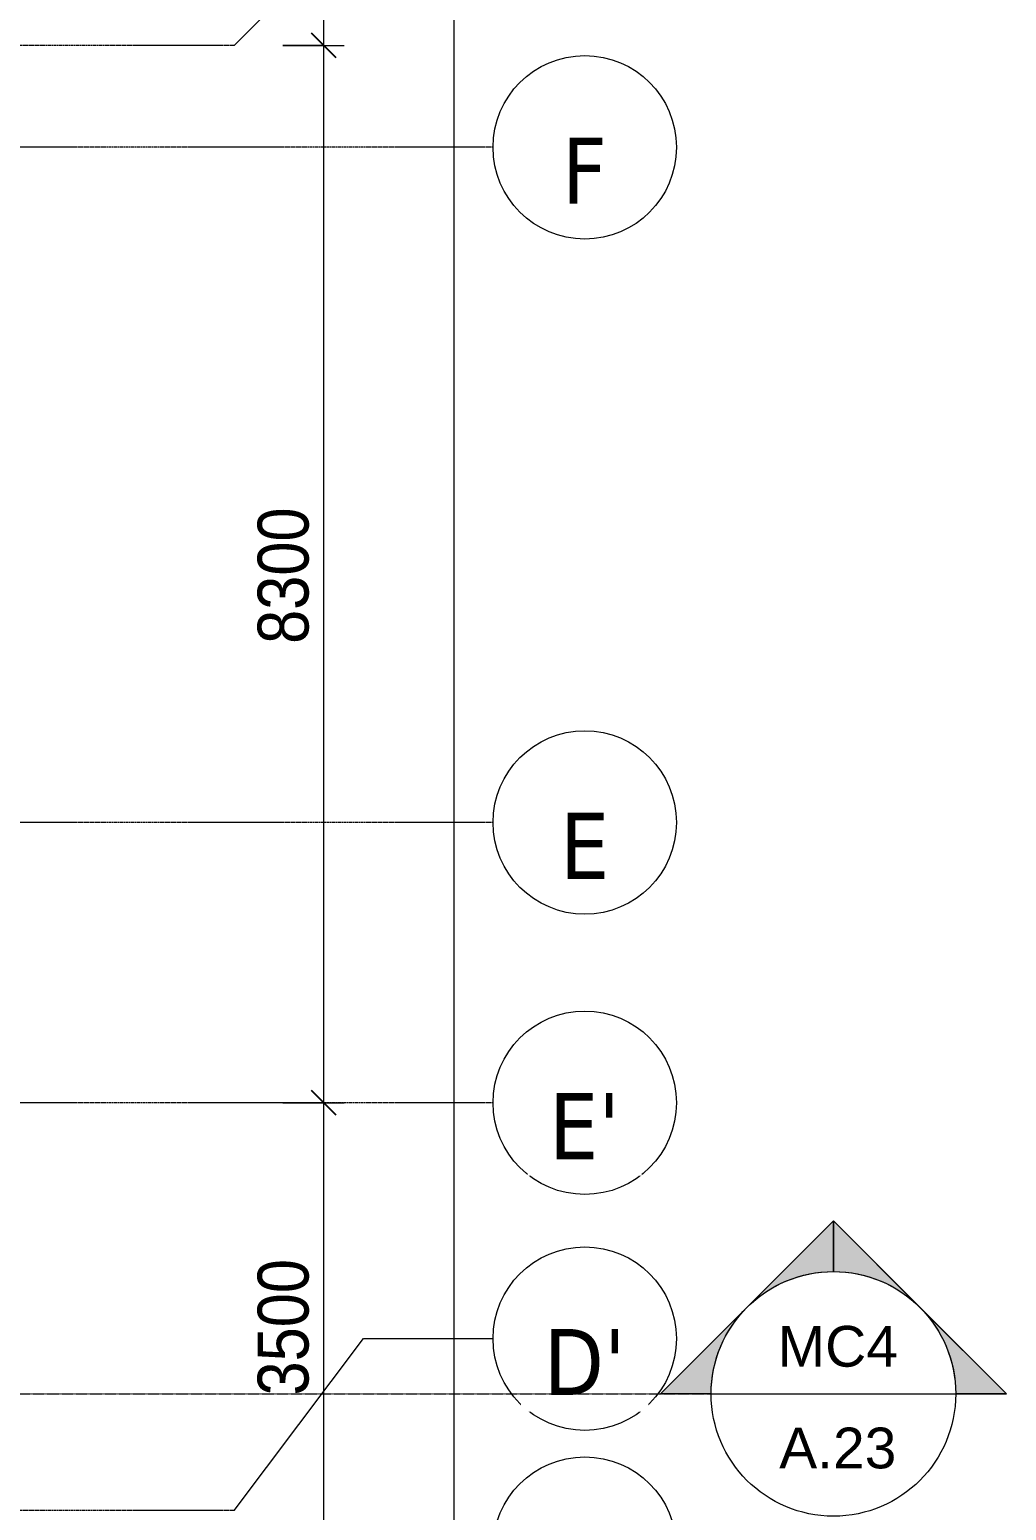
# Model space of a CAD drawing. Header units: millimetres. Extents: x 25998 to 252958, y -15958 to 83425.
# Drawn here: x 129243 to 136911, y 33837 to 45461 of the extents above; entities that cross this region are included whole.
import ezdxf

# ---------------------------------------------------------------- set-up
doc = ezdxf.new("R2010")
doc.units = ezdxf.units.MM
doc.linetypes.add('Dash Dot 3_16_', pattern=[7.9375, 4.7625, -1.5875, 0, -1.5875])
doc.linetypes.add('Grid Line', pattern=[22.225, 12.7, -3.175, 3.175, -3.175])
for name, color, linetype, lineweight in [('A-ANNO-DIMS', 211, 'Continuous', 9), ('A-ANNO-DIMS-160', 211, 'Continuous', 9), ('G-ANNO-SYMB', 111, 'Continuous', 9), ('G-ANNO-SYMB-1', 111, 'Dash Dot 3_16_', 18), ('S-GRID', 1, 'Continuous', 9), ('S-GRID-1', 1, 'Grid Line', 9), ('S-GRID-IDEN', 1, 'Continuous', 9)]:
    doc.layers.add(name, color=color, linetype=linetype, lineweight=lineweight)
doc.styles.add('Arial_2', font='arial_0.ttf', dxfattribs={"height": 320})
doc.styles.add('Tahoma_B', font='tahomabd_0.ttf', dxfattribs={"height": 520})
doc.styles.add('UTM Avo', font='UTM Avo.ttf', dxfattribs={"width": 0.9, "height": 400})
doc.dimstyles.new('1_Dim_chi_tiet_2_5', dxfattribs={"dimscale": 304.8, "dimtxt": 399.720379, "dimasz": 0.629921, "dimexe": 0.524934, "dimexo": 0.0625, "dimgap": 0.052493, "dimtad": 1, "dimdec": 0, "dimrnd": 5, "dimzin": 0, "dimdsep": 46, "dimtxsty": 'UTM Avo', "dimblk1": 'OBLIQUE', "dimblk2": 'OBLIQUE', "dimsah": 1, "dimcen": 0.09, "dimdle": 0.524934, "dimazin": 0, "dimtfac": 1, "dimtdec": 4, "dimtix": 1, "dimtmove": 0, "dimatfit": 3, "dimfxl": 1.049869, "dimfxlon": 1, "dimtvp": 1, "dimtolj": 1, "dimtzin": 0, "dimarcsym": 2})

# ---------------------------------------------------------------- blocks, each defined once
blk = doc.blocks.new('Grid - M_Grid Head - Circle-353313-TKCS_MB TẦNG HẦM')
at = {"layer": 'S-GRID-IDEN'}
blk.add_circle((0, 0), 4.5, dxfattribs=at)
blk = doc.blocks.new('Section - M_Section Head - Filled-352373-TKCS_MB TẦNG HẦM')
at = {"layer": 'G-ANNO-SYMB'}
h = blk.add_hatch(color=256, dxfattribs=at)
edge = h.paths.add_edge_path()
edge.add_line((-6, 8.485), (-6, 6))
edge.add_arc((-6, 0), 6, 90, 135)
edge.add_line((-10.243, 4.243), (-6, 8.485))
h = blk.add_hatch(color=256, dxfattribs=at)
edge = h.paths.add_edge_path()
edge.add_line((-6, 8.485), (-1.757, 4.243))
edge.add_arc((-6, 0), 6, 45, 90)
edge.add_line((-6, 6), (-6, 8.485))
h = blk.add_hatch(color=256, dxfattribs=at)
edge = h.paths.add_edge_path()
edge.add_line((-14.485, 0), (-10.243, 4.243))
edge.add_arc((-6, 0), 6, 135, 180)
edge.add_line((-12, 0), (-14.485, 0))
h = blk.add_hatch(color=256, dxfattribs=at)
edge = h.paths.add_edge_path()
edge.add_line((2.485, 0), (0, 0))
edge.add_arc((-6, 0), 6, 360, 405)
edge.add_line((-1.757, 4.243), (2.485, 0))
for p, q in [((-6, 8.485), (-14.485, 0)), ((-6, 8.485), (-10.243, 4.243)), ((-6, 8.485), (2.485, 0)), ((-6, 6), (-6, 8.485)), ((-6, 8.485), (-6, 6)), ((-1.757, 4.243), (-6, 8.485)), ((-10.243, 4.243), (-14.485, 0)), ((2.485, 0), (-1.757, 4.243)), ((-14.485, 0), (-12, 0)), ((0, 0), (2.485, 0)), ((-12, 0), (-14.485, 0)), ((0, 0), (2.485, 0))]:
    blk.add_line(p, q, dxfattribs=at)
for start, end in [(360, 180), (90, 135), (45, 90), (135, 180), (360, 45), (180, 360)]:
    blk.add_arc((-6, 0), 6, start, end, dxfattribs=at)
blk = doc.blocks.new('DIMBLOCK54-TKCS_MB TẦNG HẦM')
at = {"layer": 'A-ANNO-DIMS-160', "lineweight": 25}
for p, q in [((131552, 37037), (131456, 37133)), ((131552, 37037), (131648, 36941)), ((131552, 33537), (131456, 33633)), ((131552, 33537), (131648, 33441))]:
    blk.add_line(p, q, dxfattribs=at)
at = {"layer": 'A-ANNO-DIMS-160'}
for p, q in [((131232, 37037), (131712, 37037)), ((131552, 37037), (131232, 37037)), ((131552, 33537), (131552, 37037)), ((131232, 33537), (131712, 33537)), ((131552, 33537), (131232, 33537))]:
    blk.add_line(p, q, dxfattribs=at)
at = {"layer": 'A-ANNO-DIMS-160', "color": 0, "insert": (131033, 34739), "char_height": 400, "width": 1314.64, "attachment_point": 1, "rotation": 90, "line_spacing_factor": 1.110334, "style": 'UTM Avo'}
blk.add_mtext('3500', dxfattribs=at)
blk = doc.blocks.new('_Oblique')
at = {"color": 0, "linetype": 'ByBlock', "lineweight": -2}
blk.add_line((-0.5, -0.5), (0.5, 0.5), dxfattribs=at)
blk = doc.blocks.new('DIMBLOCK55-TKCS_MB TẦNG HẦM')
at = {"layer": 'A-ANNO-DIMS-160'}
for p, q in [((131232, 45337), (131712, 45337)), ((131552, 45337), (131232, 45337)), ((131552, 37037), (131552, 45337)), ((131232, 37037), (131712, 37037)), ((131552, 37037), (131232, 37037))]:
    blk.add_line(p, q, dxfattribs=at)
at = {"layer": 'A-ANNO-DIMS-160', "lineweight": 25}
for p, q in [((131552, 45337), (131456, 45433)), ((131552, 45337), (131648, 45241)), ((131552, 37037), (131456, 37133)), ((131552, 37037), (131648, 36941))]:
    blk.add_line(p, q, dxfattribs=at)
at = {"layer": 'A-ANNO-DIMS-160', "color": 0, "insert": (131033, 40639), "char_height": 400, "width": 1314.64, "attachment_point": 1, "rotation": 90, "line_spacing_factor": 1.110334, "style": 'UTM Avo'}
blk.add_mtext('8300', dxfattribs=at)
blk = doc.blocks.new('DIMBLOCK56-TKCS_MB TẦNG HẦM')
at = {"layer": 'A-ANNO-DIMS-160', "lineweight": 25}
for p, q in [((131552, 53537), (131456, 53633)), ((131552, 53537), (131648, 53441)), ((131552, 45337), (131456, 45433)), ((131552, 45337), (131648, 45241))]:
    blk.add_line(p, q, dxfattribs=at)
at = {"layer": 'A-ANNO-DIMS-160'}
for p, q in [((131232, 53537), (131712, 53537)), ((131552, 53537), (131232, 53537)), ((131552, 45337), (131552, 53537)), ((131232, 45337), (131712, 45337)), ((131552, 45337), (131232, 45337))]:
    blk.add_line(p, q, dxfattribs=at)
at = {"layer": 'A-ANNO-DIMS-160', "color": 0, "insert": (131033, 48889), "char_height": 400, "width": 1314.64, "attachment_point": 1, "rotation": 90, "line_spacing_factor": 1.110334, "style": 'UTM Avo'}
blk.add_mtext('8200', dxfattribs=at)
blk = doc.blocks.new('DIMBLOCK60-TKCS_MB TẦNG HẦM')
at = {"layer": 'A-ANNO-DIMS-160'}
for p, q in [((132577, 17077), (132577, 78397)), ((132257, 78237), (132737, 78237)), ((132577, 78237), (132257, 78237)), ((132257, 17237), (132737, 17237)), ((132577, 17237), (132257, 17237))]:
    blk.add_line(p, q, dxfattribs=at)
at = {"layer": 'A-ANNO-DIMS-160', "lineweight": 25}
for p, q in [((132577, 78237), (132481, 78333)), ((132577, 78237), (132673, 78141)), ((132577, 17237), (132481, 17333)), ((132577, 17237), (132673, 17141))]:
    blk.add_line(p, q, dxfattribs=at)
at = {"layer": 'A-ANNO-DIMS-160', "color": 0, "insert": (132057, 47052), "char_height": 400, "width": 1643.29, "attachment_point": 1, "rotation": 90, "line_spacing_factor": 1.110334, "style": 'UTM Avo'}
blk.add_mtext('61000', dxfattribs=at)

msp = doc.modelspace()

# ---------------------------------------------------------------- linework, layer by layer
at = {"layer": 'G-ANNO-SYMB'}
msp.add_line((134593.5, 34751.5), (136513.5, 34751.5), dxfattribs=at)
at = {"layer": 'S-GRID'}
for p, q in [((130848.9, 45336.9), (131864.9, 46352.9)), ((130848.9, 33836.9), (131864.9, 35185.1)), ((131864.9, 35185.1), (132880.9, 35185.1))]:
    msp.add_line(p, q, dxfattribs=at)
at = {"layer": 'S-GRID-1'}
for p, q in [((130848.9, 45336.9), (126848.9, 45336.9)), ((132880.9, 44536.9), (128880.9, 44536.9)), ((132880.9, 39236.9), (128880.9, 39236.9)), ((132880.9, 37036.9), (128880.9, 37036.9)), ((130848.9, 33836.9), (126848.9, 33836.9))]:
    msp.add_line(p, q, dxfattribs=at)

# ---------------------------------------------------------------- block references
at = {"layer": 'G-ANNO-SYMB', "extrusion": (0, 0, -1), "xscale": 159.9999999999999, "yscale": 159.9999999999999, "zscale": 159.9999999999999}
msp.add_blockref('Section - M_Section Head - Filled-352373-TKCS_MB TẦNG HẦM', (-134593.5, 34751.5), dxfattribs=at)
at = {"layer": 'S-GRID-IDEN', "xscale": 159.9999999999999, "yscale": 159.9999999999999, "zscale": 159.9999999999999, "rotation": 89.99999999999982}
for p in [(133600.9, 44536.9), (133600.9, 39236.9), (133600.9, 37036.9), (133600.9, 35185.1), (133600.9, 33536.9)]:
    msp.add_blockref('Grid - M_Grid Head - Circle-353313-TKCS_MB TẦNG HẦM', p, dxfattribs=at)

# ---------------------------------------------------------------- texts
at = {"layer": 'G-ANNO-SYMB', "char_height": 320, "attachment_point": 5, "line_spacing_factor": 0.936439, "style": 'Arial_2'}
for s, insert, width in [('\\pt2032,4064,6096,8128,10160,12192,14224,16256,18288,20320,22352,24384,26416,28448,30480,32512,34544,36576,38608,40640,42672,44704,46736,48768,50800,52832,54864,56896,58928,60960,62992,65024;MC4', (135587.5, 35122.7), 963.2), ('\\pt2032,4064,6096,8128,10160,12192,14224,16256,18288,20320,22352,24384,26416,28448,30480,32512,34544,36576,38608,40640,42672,44704,46736,48768,50800,52832,54864,56896,58928,60960,62992,65024;A.23', (135587.5, 34324.4), 952)]:
    msp.add_mtext(s, dxfattribs=dict(at, insert=insert, width=width))

# ---------------------------------------------------------------- dimensions: what is measured, and where the dimension line sits
at = {"layer": 'A-ANNO-DIMS'}
for base, p1, p2, override, picture, middle in [((132577, 78236.9), (132257, 17236.9), (132257, 78236.9), {"dimpost": '<>', "dimfxl": 61000}, 'DIMBLOCK60-TKCS_MB TẦNG HẦM', (132354, 47736.9)), ((131552.2, 53536.9), (131232.2, 45336.9), (131232.2, 53536.9), {"dimpost": '<>', "dimfxl": 8200}, 'DIMBLOCK56-TKCS_MB TẦNG HẦM', (131329.3, 49436.9)), ((131552.2, 45336.9), (131232.2, 37036.9), (131232.2, 45336.9), {"dimpost": '<>', "dimfxl": 8300}, 'DIMBLOCK55-TKCS_MB TẦNG HẦM', (131329.3, 41186.9)), ((131552.2, 37036.9), (131232.2, 33536.9), (131232.2, 37036.9), {"dimpost": '<>', "dimfxl": 3500}, 'DIMBLOCK54-TKCS_MB TẦNG HẦM', (131329.3, 35286.9))]:
    dim = msp.add_linear_dim(base=base, p1=p1, p2=p2, angle=90, dimstyle='1_Dim_chi_tiet_2_5', override=override, dxfattribs=at)
    dim.commit()
    dim.dimension.update_dxf_attribs({"geometry": picture, "text_midpoint": middle})

# ---------------------------------------------------------------- next in the draw order: texts
at = {"layer": 'S-GRID-IDEN', "char_height": 520, "attachment_point": 5, "line_spacing_factor": 0.996129, "style": 'Tahoma_B', "bg_fill": 3, "box_fill_scale": 1.25, "bg_fill_color": 256, "bg_fill_true_color": 13158600, "bg_fill_transparency": 0}
for s, insert, width in [('\\pt2031.9988,4063.9976,6096.0016,8128.0004,10159.9992,12191.998,14224.002,16256.0008,18287.9996,20319.9984,22352.0024,24384.0012,26416,28447.9988,30479.9976,32512.0016,34544.0004,36575.9992,38607.998,40640.002,42672.0008,44703.9996,46735.9984,48768.0024,50800.0012,52832,54863.9988,56895.9976,58928.0016,60960.0004,62991.9992,65023.998;F', (133599.5, 44353.6), 424), ('\\pt2031.9988,4063.9976,6096.0016,8128.0004,10159.9992,12191.998,14224.002,16256.0008,18287.9996,20319.9984,22352.0024,24384.0012,26416,28447.9988,30479.9976,32512.0016,34544.0004,36575.9992,38607.998,40640.002,42672.0008,44703.9996,46735.9984,48768.0024,50800.0012,52832,54863.9988,56895.9976,58928.0016,60960.0004,62991.9992,65023.998;E', (133599.5, 39053.6), 444.8), ("\\pt2031.9988,4063.9976,6096.0016,8128.0004,10159.9992,12191.998,14224.002,16256.0008,18287.9996,20319.9984,22352.0024,24384.0012,26416,28447.9988,30479.9976,32512.0016,34544.0004,36575.9992,38607.998,40640.002,42672.0008,44703.9996,46735.9984,48768.0024,50800.0012,52832,54863.9988,56895.9976,58928.0016,60960.0004,62991.9992,65023.998;E'", (133599.5, 36853.6), 635.2), ("\\pt2031.9988,4063.9976,6096.0016,8128.0004,10159.9992,12191.998,14224.002,16256.0008,18287.9996,20319.9984,22352.0024,24384.0012,26416,28447.9988,30479.9976,32512.0016,34544.0004,36575.9992,38607.998,40640.002,42672.0008,44703.9996,46735.9984,48768.0024,50800.0012,52832,54863.9988,56895.9976,58928.0016,60960.0004,62991.9992,65023.998;D'", (133600.3, 35001.8), 740.8)]:
    msp.add_mtext(s, dxfattribs=dict(at, insert=insert, width=width))

# ---------------------------------------------------------------- next in the draw order: linework, layer by layer
at = {"layer": 'G-ANNO-SYMB-1'}
msp.add_line((26379.4, 34751.5), (134593.5, 34751.5), dxfattribs=at)

doc.saveas('drawing.dxf')
